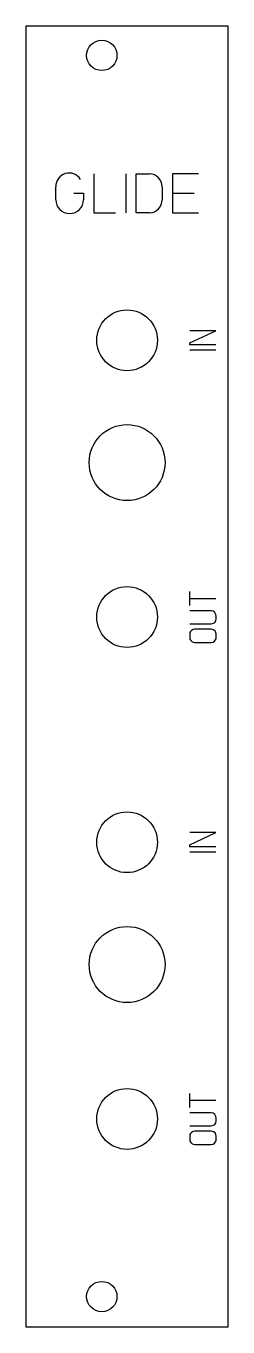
# Model space of a CAD drawing. Header units: millimetres. Extents: x 0 to 20, y 0 to 128.
import ezdxf

# ---------------------------------------------------------------- set-up
doc = ezdxf.new("R2010")
doc.units = ezdxf.units.MM
doc.layers.add('Contour', color=7, linetype='CONTINUOUS')
doc.layers.add('Engraving', color=7, linetype='CONTINUOUS')

msp = doc.modelspace()

# ---------------------------------------------------------------- linework, layer by layer
at = {"layer": 'Contour', "color": 7, "linetype": 'CONTINUOUS'}
for p, q in [((19.98, 128.4), (0, 128.4)), ((0, 128.4), (0, 128.4)), ((0, 128.4), (0, 0)), ((19.98, 0), (19.98, 128.4)), ((19.98, 128.4), (19.98, 128.4)), ((0, 0), (0, 0)), ((0, 0), (19.98, 0)), ((19.98, 0), (19.98, 0))]:
    msp.add_line(p, q, dxfattribs=at)
for centre, radius in [((7.5, 125.5), 1.5), ((10, 97.38), 3), ((10, 85.31), 3.75), ((10, 70.07), 3), ((10, 47.84), 3), ((10, 35.77), 3.75), ((10, 20.53), 3), ((7.5, 3), 1.5)]:
    msp.add_circle(centre, radius, dxfattribs=at)
at = {"layer": 'Engraving', "color": 7, "linetype": 'CONTINUOUS'}
for p, q in [((6.71, 113.823), (6.71, 109.978)), ((9.872, 113.823), (9.872, 109.978)), ((10.897, 113.823), (12.221, 113.823)), ((10.897, 109.978), (10.897, 113.823)), ((17.049, 113.823), (14.486, 113.823)), ((14.486, 113.823), (14.486, 109.978)), ((2.951, 111.26), (2.951, 112.541)), ((4.745, 111.901), (5.685, 111.901)), ((5.685, 111.901), (5.685, 111.26)), ((13.46, 112.541), (13.46, 111.26)), ((14.486, 111.9), (16.622, 111.9)), ((6.71, 109.978), (8.846, 109.978)), ((12.221, 109.978), (10.897, 109.978)), ((14.486, 109.978), (17.049, 109.978)), ((16.218, 97.119), (18.781, 98.329)), ((18.781, 98.329), (16.218, 98.329)), ((16.218, 96.937), (16.218, 97.119)), ((18.781, 96.937), (16.218, 96.937)), ((16.218, 96.432), (18.781, 96.432)), ((16.218, 71.191), (16.218, 72.583)), ((18.781, 71.877), (16.218, 71.877)), ((18.297, 70.686), (16.218, 70.686)), ((18.498, 70.646), (18.297, 70.686)), ((18.68, 70.505), (18.498, 70.646)), ((16.218, 69.395), (18.297, 69.395)), ((18.297, 69.395), (18.539, 69.455)), ((18.539, 69.455), (18.66, 69.536)), ((18.66, 69.536), (18.761, 69.697)), ((18.781, 70.323), (18.68, 70.505)), ((18.761, 69.697), (18.801, 69.899)), ((18.801, 70.162), (18.781, 70.323)), ((18.801, 69.899), (18.801, 70.162)), ((16.218, 68.547), (16.198, 68.365)), ((16.198, 68.365), (16.198, 68.043)), ((16.279, 68.648), (16.218, 68.547)), ((16.359, 68.749), (16.279, 68.648)), ((16.521, 68.83), (16.359, 68.749)), ((16.682, 68.87), (16.521, 68.83)), ((18.317, 68.87), (16.682, 68.87)), ((18.539, 68.809), (18.317, 68.87)), ((18.7, 68.688), (18.539, 68.809)), ((18.781, 68.547), (18.7, 68.688)), ((18.801, 68.365), (18.781, 68.547)), ((18.801, 68.043), (18.801, 68.365)), ((16.198, 68.043), (16.218, 67.881)), ((16.218, 67.881), (16.299, 67.74)), ((16.299, 67.74), (16.4, 67.639)), ((16.4, 67.639), (16.521, 67.578)), ((16.521, 67.578), (16.682, 67.558)), ((16.682, 67.558), (17.489, 67.558)), ((17.489, 67.558), (18.317, 67.558)), ((18.317, 67.558), (18.519, 67.599)), ((18.519, 67.599), (18.64, 67.679)), ((18.64, 67.679), (18.72, 67.78)), ((18.72, 67.78), (18.801, 67.921)), ((18.801, 67.921), (18.801, 68.043)), ((16.218, 47.579), (18.781, 48.789)), ((18.781, 48.789), (16.218, 48.789)), ((16.218, 47.397), (16.218, 47.579)), ((18.781, 47.397), (16.218, 47.397)), ((16.218, 46.892), (18.781, 46.892)), ((16.218, 21.651), (16.218, 23.043)), ((18.781, 22.337), (16.218, 22.337)), ((18.297, 21.146), (16.218, 21.146)), ((18.498, 21.106), (18.297, 21.146)), ((18.68, 20.965), (18.498, 21.106)), ((18.781, 20.783), (18.68, 20.965)), ((18.801, 20.622), (18.781, 20.783)), ((18.801, 20.359), (18.801, 20.622)), ((16.218, 19.855), (18.297, 19.855)), ((16.521, 19.29), (16.359, 19.209)), ((16.682, 19.33), (16.521, 19.29)), ((18.317, 19.33), (16.682, 19.33)), ((18.297, 19.855), (18.539, 19.915)), ((18.539, 19.269), (18.317, 19.33)), ((18.539, 19.915), (18.66, 19.996)), ((18.7, 19.148), (18.539, 19.269)), ((18.66, 19.996), (18.761, 20.157)), ((18.761, 20.157), (18.801, 20.359)), ((16.218, 19.007), (16.198, 18.825)), ((16.198, 18.825), (16.198, 18.503)), ((16.198, 18.503), (16.218, 18.341)), ((16.279, 19.108), (16.218, 19.007)), ((16.218, 18.341), (16.299, 18.2)), ((16.359, 19.209), (16.279, 19.108)), ((16.299, 18.2), (16.4, 18.099)), ((16.4, 18.099), (16.521, 18.038)), ((16.521, 18.038), (16.682, 18.018)), ((16.682, 18.018), (17.489, 18.018)), ((17.489, 18.018), (18.317, 18.018)), ((18.317, 18.018), (18.519, 18.059)), ((18.519, 18.059), (18.64, 18.139)), ((18.64, 18.139), (18.72, 18.24)), ((18.781, 19.007), (18.7, 19.148)), ((18.72, 18.24), (18.801, 18.381)), ((18.801, 18.825), (18.781, 19.007)), ((18.801, 18.503), (18.801, 18.825)), ((18.801, 18.381), (18.801, 18.503))]:
    msp.add_line(p, q, dxfattribs=at)
for centre, radius, start, end in [((4.268, 112.572), 1.317, 31.90393, -178.6516), ((12.171, 112.535), 1.289, 360.2667, 87.7769), ((4.318, 111.26), 1.367, 180, 0), ((12.223, 111.216), 1.238, 269.90744, 2.03715)]:
    msp.add_arc(centre, radius, start, end, dxfattribs=at)

doc.saveas('drawing.dxf')
